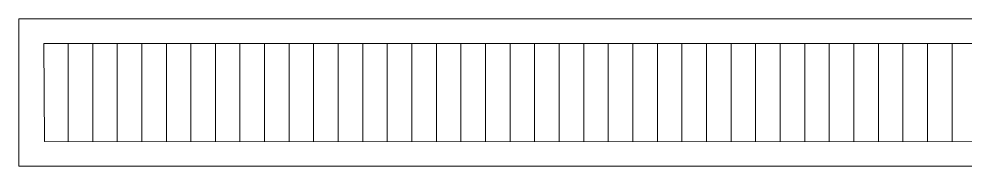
# Model space of a CAD drawing. Header units: metres. Extents: x 1838950 to 1842843, y 5171318 to 5174224.
# Drawn here: x 1840922.747 to 1840924.674, y 5171658.773 to 5171659.073 of the extents above; entities that cross this region are included whole.
import ezdxf

# ---------------------------------------------------------------- set-up
doc = ezdxf.new("R2010")
doc.units = ezdxf.units.M
doc.header["$LTSCALE"] = 0.0254
doc.layers.add('SA - légende RH', color=7, linetype='Continuous', lineweight=18)

msp = doc.modelspace()

# ---------------------------------------------------------------- linework, layer by layer
at = {"layer": 'SA - légende RH', "color": 140, "true_color": 0x00ccff}
for p, q in [((1840922.8476, 5171659.0228), (1840922.8476, 5171658.8226)), ((1840922.8976, 5171659.0228), (1840922.8976, 5171658.8226)), ((1840922.9476, 5171659.0228), (1840922.9476, 5171658.8226)), ((1840922.9976, 5171659.0228), (1840922.9976, 5171658.8226)), ((1840923.0476, 5171659.0228), (1840923.0476, 5171658.8226)), ((1840923.0976, 5171659.0228), (1840923.0976, 5171658.8226)), ((1840923.1476, 5171659.0228), (1840923.1476, 5171658.8226)), ((1840923.1976, 5171659.0228), (1840923.1976, 5171658.8226)), ((1840923.2476, 5171659.0228), (1840923.2476, 5171658.8226)), ((1840923.2976, 5171659.0228), (1840923.2976, 5171658.8226)), ((1840923.3476, 5171659.0228), (1840923.3476, 5171658.8226)), ((1840923.3976, 5171659.0228), (1840923.3976, 5171658.8226)), ((1840923.4476, 5171659.0228), (1840923.4476, 5171658.8226)), ((1840923.4976, 5171659.0228), (1840923.4976, 5171658.8226)), ((1840923.5476, 5171659.0228), (1840923.5476, 5171658.8226)), ((1840923.5976, 5171659.0228), (1840923.5976, 5171658.8226)), ((1840923.6476, 5171659.0228), (1840923.6476, 5171658.8226)), ((1840923.6976, 5171659.0228), (1840923.6976, 5171658.8226)), ((1840923.7476, 5171659.0228), (1840923.7476, 5171658.8226)), ((1840923.7976, 5171659.0228), (1840923.7976, 5171658.8226)), ((1840923.8476, 5171659.0228), (1840923.8476, 5171658.8226)), ((1840923.8976, 5171659.0228), (1840923.8976, 5171658.8226)), ((1840923.9476, 5171659.0228), (1840923.9476, 5171658.8226)), ((1840923.9976, 5171659.0228), (1840923.9976, 5171658.8226)), ((1840924.0476, 5171659.0228), (1840924.0476, 5171658.8226)), ((1840924.0976, 5171659.0228), (1840924.0976, 5171658.8226)), ((1840924.1476, 5171659.0228), (1840924.1476, 5171658.8226)), ((1840924.1976, 5171659.0228), (1840924.1976, 5171658.8226)), ((1840924.2476, 5171659.0228), (1840924.2476, 5171658.8226)), ((1840924.2976, 5171659.0228), (1840924.2976, 5171658.8226)), ((1840924.3476, 5171659.0228), (1840924.3476, 5171658.8226)), ((1840924.3976, 5171659.0228), (1840924.3976, 5171658.8226)), ((1840924.4476, 5171659.0228), (1840924.4476, 5171658.8226)), ((1840924.4976, 5171659.0228), (1840924.4976, 5171658.8226)), ((1840924.5476, 5171659.0228), (1840924.5476, 5171658.8226)), ((1840924.5976, 5171659.0228), (1840924.5976, 5171658.8226)), ((1840924.6476, 5171659.0228), (1840924.6476, 5171658.8226))]:
    msp.add_line(p, q, dxfattribs=at)
at = {"layer": 'SA - légende RH', "color": 140, "true_color": 0x00ccff, "flags": 128}
for points in [[(1840925.7474, 5171659.0728), (1840925.7474, 5171658.7728), (1840922.7474, 5171658.7728), (1840922.7474, 5171659.0728)], [(1840925.6974, 5171659.0228), (1840925.6974, 5171658.8224), (1840922.7992, 5171658.8228), (1840922.7978, 5171659.0228)]]:
    msp.add_lwpolyline(points, close=True, dxfattribs=at)

doc.saveas('drawing.dxf')
